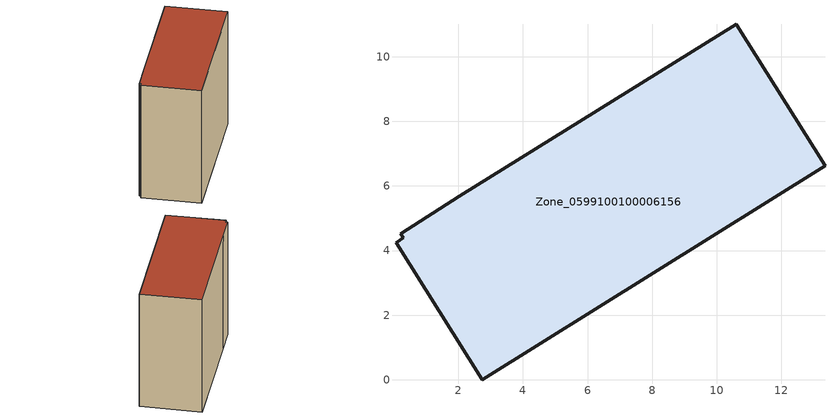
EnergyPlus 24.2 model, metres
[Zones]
Zone_0599100100006156
 floor ground (C_G): 2.03,5.68 10.6,11.01 13.35,6.63 2.75,0 0.09,4.24 0.29,4.4 0.23,4.52 z0
 wall outside (C_F): 2.75,0 13.35,6.63 10.6,11.01 2.03,5.68 0.23,4.52 0.29,4.4 0.09,4.24 2.75,0 z0:10.69
 roof outside (C_R): 0.23,4.52 0.29,4.4 0.09,4.24 2.75,0 13.35,6.63 10.6,11.01 2.03,5.68 z10.69
[BUILDING]
Pand.0599100100006156: North Axis=0; Terrain=City; Loads Convergence Tolerance Value=0.04; Temperature Convergence Tolerance Value=0.4; Solar Distribution=FullExterior; Maximum Number of Warmup Days=25; Minimum Number of Warmup Days=1
[Site:Location]
Rotterdam.The.Hague.AP_ZH_NLD Design_Conditions: Latitude=51.96; Longitude=4.45; Time Zone=1; Elevation=-4.5
[SITE:GROUNDTEMPERATURE:BUILDINGSURFACE]
18, 18, 18, 18, 18, 18, 18, 18, 18, 18, 18, 18
[MATERIAL] Thermal Absorptance=0.9; Solar Absorptance=0.7; Visible Absorptance=0.7
Name | Roughness | Thickness | Conductivity | Density | Specific Heat
G.TI.2015-2018 | MediumSmooth | 0.15 | 0.0428571 | 540 | 1210
F.TI.2015-2018 | Rough | 0.3 | 0.0666667 | 1920 | 840
R.TI.2015-2018 | MediumRough | 0.2 | 0.0333333 | 1500 | 1000
[CONSTRUCTION]
C_G: G.TI.2015-2018
C_F: F.TI.2015-2018
C_R: R.TI.2015-2018
[ZONE]
Zone_0599100100006156: Type=1; Multiplier=1; Ceiling Height=Autocalculate; Volume=Autocalculate; Floor Area=autocalculate; Part of Total Floor Area=Yes
[ZONEINFILTRATION:DESIGNFLOWRATE]
Infil_Zone_0599100100006156: Zone or ZoneList or Space or SpaceList=Zone_0599100100006156; Schedule=AlwaysOn; Design Flow Rate Calculation Method=Flow/Area; Flow Rate per Floor Area=0.0015; Constant Term Coefficient=1; Temperature Term Coefficient=0; Velocity Term Coefficient=0; Velocity Squared Term Coefficient=0
[HVACTEMPLATE:ZONE:IDEALLOADSAIRSYSTEM]
Zone_0599100100006156: Maximum Heating Supply Air Temperature=50; Minimum Cooling Supply Air Temperature=13; Maximum Heating Supply Air Humidity Ratio=0.0156; Minimum Cooling Supply Air Humidity Ratio=0.0077; Heating Limit=NoLimit; Cooling Limit=NoLimit; Dehumidification Control Type=ConstantSensibleHeatRatio; Cooling Sensible Heat Ratio=0.7; Dehumidification Setpoint=60; Humidification Control Type=None; Humidification Setpoint=30; Outdoor Air Method=None; Outdoor Air Flow Rate per Person=0.00944; Outdoor Air Flow Rate per Zone Floor Area=0; Outdoor Air Flow Rate per Zone=0; Demand Controlled Ventilation Type=None; Outdoor Air Economizer Type=NoEconomizer; Heat Recovery Type=None; Sensible Heat Recovery Effectiveness=0.7; Latent Heat Recovery Effectiveness=0.65
[ZONECONTROL:THERMOSTAT]
ThermostatControl_Zone_0599100100006156: Zone or ZoneList=Zone_0599100100006156; Control Type Schedule=DualSetpointControlType; Control 1=Thermostat_Zone_0599100100006156; Temperature Difference Between Cutout And Setpoint=0
[THERMOSTATSETPOINT:DUALSETPOINT]
Thermostat_Zone_0599100100006156: Heating Setpoint Temperature Schedule=HeatingSetpoint_Zone_0599100100006156; Cooling Setpoint Temperature Schedule=CoolingSetpoint_Zone_0599100100006156
[SCHEDULE:COMPACT]
HeatingSetpoint_Zone_0599100100006156: Through: 12/31, For: AllDays, Until: 24:00, 21
CoolingSetpoint_Zone_0599100100006156: Through: 12/31, For: AllDays, Until: 24:00, 24
DualSetpointControlType: Through: 12/31, For: AllDays, Until: 24:00, 4
AlwaysOn: Through: 12/31, For: AllDays, Until: 24:00, 1
